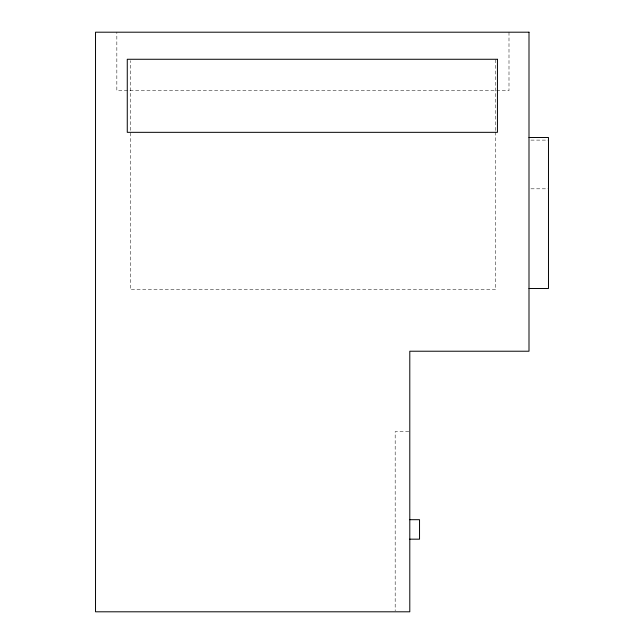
<?xml version="1.0" encoding="UTF-8"?>
<svg xmlns="http://www.w3.org/2000/svg" width="644" height="644" viewBox="0 0 644 644"><rect width="100%" height="100%" fill="white"/><g stroke="black" fill="none" stroke-linecap="round" stroke-linejoin="round"><path stroke-width="0.48" stroke-dasharray="3.22 2.42" d="M530.946 140.11L548.479 140.11M530.946 188.813L548.479 188.813M408.819 431.585L395.183 431.585L395.183 610.802M508.993 32.2L508.993 90.651L116.838 90.651L116.838 32.2M495.655 59.626L495.655 130.982M495.655 131.98L495.655 289.76L130.386 289.76L130.386 60.633"/><path stroke-width="0.97" d="M528.998 137.502L548.479 137.502L548.479 288.488L528.998 288.488M409.793 519.692L419.534 519.692L419.534 539.173L409.793 539.173M528.998 32.2L95.521 32.2L95.521 611.8L409.793 611.8L409.793 351.222L528.998 351.222L528.998 32.2M497.442 59.272L127.27 59.272L127.27 132.334L497.442 132.334L497.442 59.272"/></g></svg>
